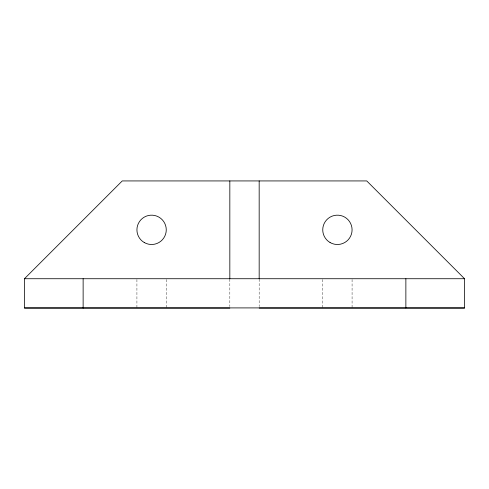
<?xml version="1.0" encoding="UTF-8"?>
<svg xmlns="http://www.w3.org/2000/svg" width="489" height="489" viewBox="0 0 489 489"><rect width="100%" height="100%" fill="white"/><g stroke="black" fill="none" stroke-linecap="round" stroke-linejoin="round"><path stroke-width="0.37" stroke-dasharray="2.44 1.83" d="M352.08 279.482L352.08 308.07M322.74 279.482L322.74 308.07M259.17 279.14L259.17 306.548M229.83 279.14L229.83 306.548M166.26 279.482L166.26 308.07M136.92 279.482L136.92 308.07"/><path stroke-width="0.73" d="M229.83 308.07L24.45 308.07L24.45 278.73L122.25 180.93L366.75 180.93L464.55 278.73L464.55 308.07L259.17 308.07M24.45 278.73L464.55 278.73M24.45 307.911L464.55 307.911M405.87 278.73L405.87 307.911M259.17 180.93L259.17 278.73M229.83 180.93L229.83 278.73M83.13 278.73L83.13 308.07M330.075 242.532A14.67 14.67 0 0 0 352.08 229.83A14.67 14.67 0 0 0 330.075 217.128A14.67 14.67 0 0 0 330.075 242.532M144.255 242.532A14.67 14.67 0 0 0 166.26 229.83A14.67 14.67 0 0 0 144.255 217.128A14.67 14.67 0 0 0 144.255 242.532"/></g></svg>
